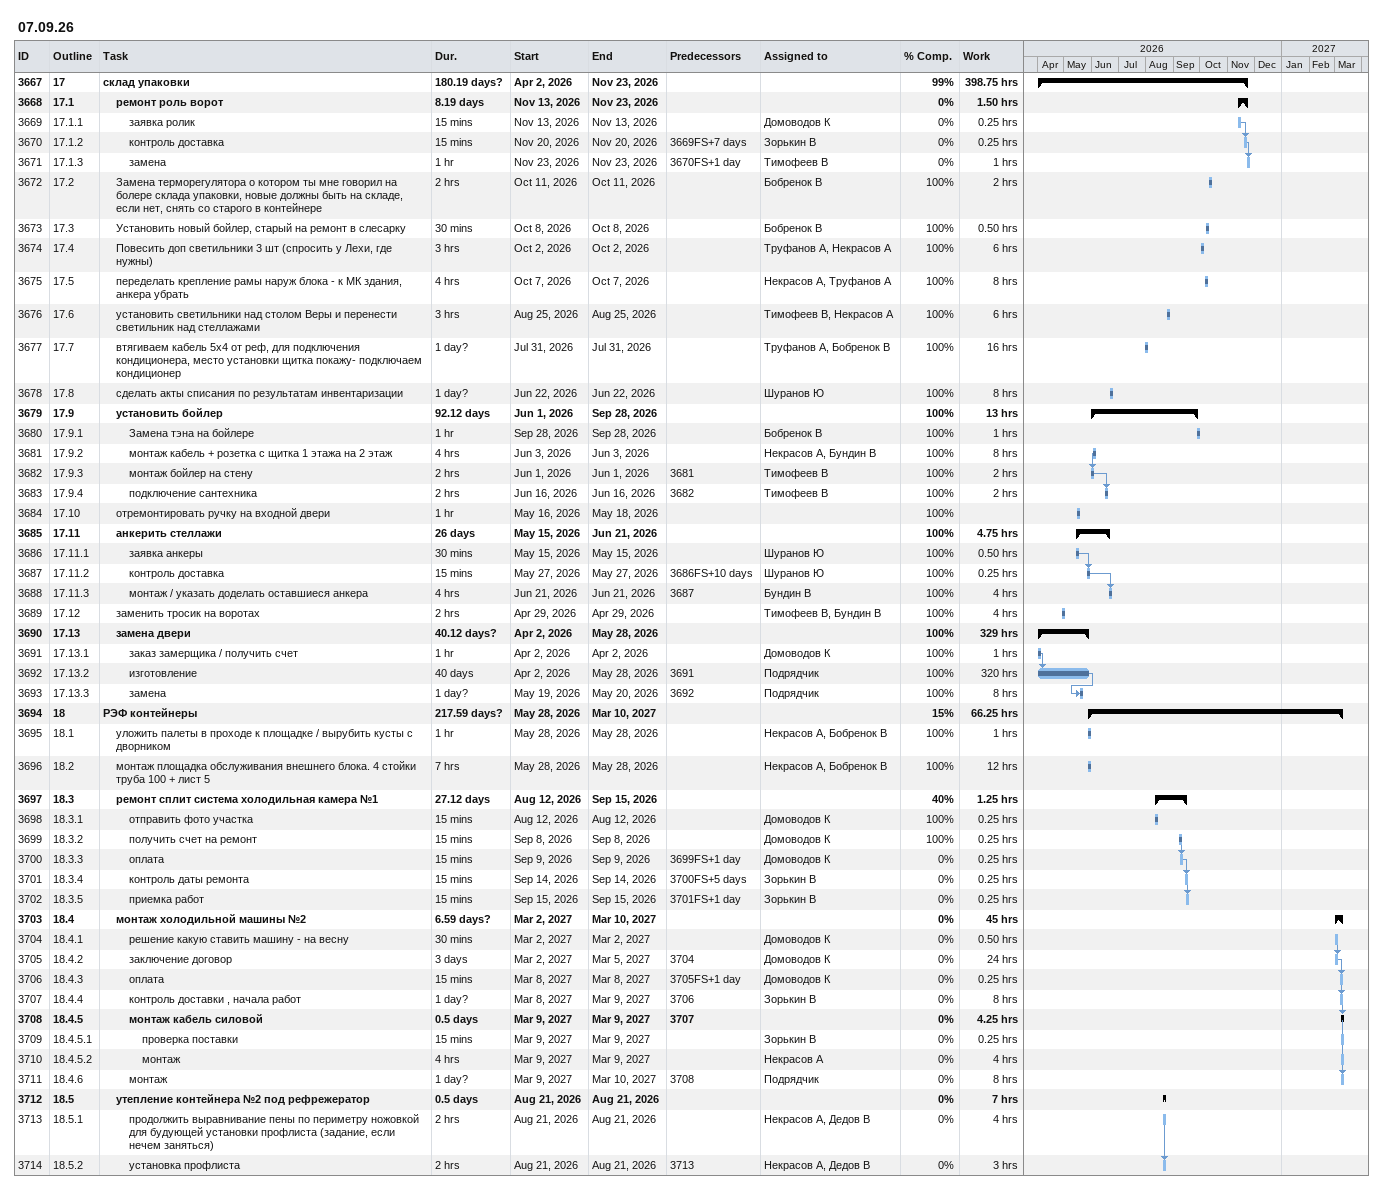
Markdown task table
07.09.26

| ID | WBS | Task | Duration | Start | Finish | Predecessors | Resources | % complete | Work (h) |
|---|---|---|---|---|---|---|---|---|---|
| 3667 | 17 | **склад упаковки** | 180.19d? | 2026-04-02 | 2026-11-23 |  |  | 99 | 398.75 |
| 3668 | 17.1 | **ремонт роль ворот** | 8.19d | 2026-11-13 | 2026-11-23 |  |  | 0 | 1.50 |
| 3669 | 17.1.1 | заявка ролик | 15min | 2026-11-13 | 2026-11-13 |  | Домоводов К | 0 | 0.25 |
| 3670 | 17.1.2 | контроль доставка | 15min | 2026-11-20 | 2026-11-20 | 3669FS+7d | Зорькин В | 0 | 0.25 |
| 3671 | 17.1.3 | замена | 1h | 2026-11-23 | 2026-11-23 | 3670FS+1d | Тимофеев В | 0 | 1 |
| 3672 | 17.2 | Замена терморегулятора о котором ты мне говорил на болере склада упаковки, новые должны быть на складе, если нет, снять со старого в контейнере | 2h | 2026-10-11 | 2026-10-11 |  | Бобренок В | 100 | 2 |
| 3673 | 17.3 | Установить новый бойлер, старый на ремонт в слесарку | 30min | 2026-10-08 | 2026-10-08 |  | Бобренок В | 100 | 0.50 |
| 3674 | 17.4 | Повесить доп светильники 3 шт (спросить у Лехи, где нужны) | 3h | 2026-10-02 | 2026-10-02 |  | Труфанов А, Некрасов А | 100 | 6 |
| 3675 | 17.5 | переделать крепление рамы наруж блока - к МК здания, анкера убрать | 4h | 2026-10-07 | 2026-10-07 |  | Некрасов А, Труфанов А | 100 | 8 |
| 3676 | 17.6 | установить светильники над столом Веры и перенести светильник над стеллажами | 3h | 2026-08-25 | 2026-08-25 |  | Тимофеев В, Некрасов А | 100 | 6 |
| 3677 | 17.7 | втягиваем кабель 5х4 от реф, для подключения кондиционера, место установки щитка покажу- подключаем кондиционер | 1d? | 2026-07-31 | 2026-07-31 |  | Труфанов А, Бобренок В | 100 | 16 |
| 3678 | 17.8 | сделать акты списания по результатам инвентаризации | 1d? | 2026-06-22 | 2026-06-22 |  | Шуранов Ю | 100 | 8 |
| 3679 | 17.9 | **установить бойлер** | 92.12d | 2026-06-01 | 2026-09-28 |  |  | 100 | 13 |
| 3680 | 17.9.1 | Замена тэна на бойлере | 1h | 2026-09-28 | 2026-09-28 |  | Бобренок В | 100 | 1 |
| 3681 | 17.9.2 | монтаж кабель + розетка с щитка 1 этажа на 2 этаж | 4h | 2026-06-03 | 2026-06-03 |  | Некрасов А, Бундин В | 100 | 8 |
| 3682 | 17.9.3 | монтаж бойлер на стену | 2h | 2026-06-01 | 2026-06-01 | 3681 | Тимофеев В | 100 | 2 |
| 3683 | 17.9.4 | подключение сантехника | 2h | 2026-06-16 | 2026-06-16 | 3682 | Тимофеев В | 100 | 2 |
| 3684 | 17.10 | отремонтировать ручку на входной двери | 1h | 2026-05-16 | 2026-05-18 |  |  | 100 |  |
| 3685 | 17.11 | **анкерить стеллажи** | 26d | 2026-05-15 | 2026-06-21 |  |  | 100 | 4.75 |
| 3686 | 17.11.1 | заявка анкеры | 30min | 2026-05-15 | 2026-05-15 |  | Шуранов Ю | 100 | 0.50 |
| 3687 | 17.11.2 | контроль доставка | 15min | 2026-05-27 | 2026-05-27 | 3686FS+10d | Шуранов Ю | 100 | 0.25 |
| 3688 | 17.11.3 | монтаж / указать доделать оставшиеся анкера | 4h | 2026-06-21 | 2026-06-21 | 3687 | Бундин В | 100 | 4 |
| 3689 | 17.12 | заменить тросик на воротах | 2h | 2026-04-29 | 2026-04-29 |  | Тимофеев В, Бундин В | 100 | 4 |
| 3690 | 17.13 | **замена двери** | 40.12d? | 2026-04-02 | 2026-05-28 |  |  | 100 | 329 |
| 3691 | 17.13.1 | заказ замерщика / получить счет | 1h | 2026-04-02 | 2026-04-02 |  | Домоводов К | 100 | 1 |
| 3692 | 17.13.2 | изготовление | 40d | 2026-04-02 | 2026-05-28 | 3691 | Подрядчик | 100 | 320 |
| 3693 | 17.13.3 | замена | 1d? | 2026-05-19 | 2026-05-20 | 3692 | Подрядчик | 100 | 8 |
| 3694 | 18 | **РЭФ контейнеры** | 217.59d? | 2026-05-28 | 2027-03-10 |  |  | 15 | 66.25 |
| 3695 | 18.1 | уложить палеты в проходе к площадке / вырубить кусты с дворником | 1h | 2026-05-28 | 2026-05-28 |  | Некрасов А, Бобренок В | 100 | 1 |
| 3696 | 18.2 | монтаж площадка обслуживания внешнего блока. 4 стойки труба 100 + лист 5 | 7h | 2026-05-28 | 2026-05-28 |  | Некрасов А, Бобренок В | 100 | 12 |
| 3697 | 18.3 | **ремонт сплит система холодильная камера №1** | 27.12d | 2026-08-12 | 2026-09-15 |  |  | 40 | 1.25 |
| 3698 | 18.3.1 | отправить фото участка | 15min | 2026-08-12 | 2026-08-12 |  | Домоводов К | 100 | 0.25 |
| 3699 | 18.3.2 | получить счет на ремонт | 15min | 2026-09-08 | 2026-09-08 |  | Домоводов К | 100 | 0.25 |
| 3700 | 18.3.3 | оплата | 15min | 2026-09-09 | 2026-09-09 | 3699FS+1d | Домоводов К | 0 | 0.25 |
| 3701 | 18.3.4 | контроль даты ремонта | 15min | 2026-09-14 | 2026-09-14 | 3700FS+5d | Зорькин В | 0 | 0.25 |
| 3702 | 18.3.5 | приемка работ | 15min | 2026-09-15 | 2026-09-15 | 3701FS+1d | Зорькин В | 0 | 0.25 |
| 3703 | 18.4 | **монтаж холодильной машины №2** | 6.59d? | 2027-03-02 | 2027-03-10 |  |  | 0 | 45 |
| 3704 | 18.4.1 | решение какую ставить машину - на весну | 30min | 2027-03-02 | 2027-03-02 |  | Домоводов К | 0 | 0.50 |
| 3705 | 18.4.2 | заключение договор | 3d | 2027-03-02 | 2027-03-05 | 3704 | Домоводов К | 0 | 24 |
| 3706 | 18.4.3 | оплата | 15min | 2027-03-08 | 2027-03-08 | 3705FS+1d | Домоводов К | 0 | 0.25 |
| 3707 | 18.4.4 | контроль доставки , начала работ | 1d? | 2027-03-08 | 2027-03-09 | 3706 | Зорькин В | 0 | 8 |
| 3708 | 18.4.5 | **монтаж кабель силовой** | 0.5d | 2027-03-09 | 2027-03-09 | 3707 |  | 0 | 4.25 |
| 3709 | 18.4.5.1 | проверка поставки | 15min | 2027-03-09 | 2027-03-09 |  | Зорькин В | 0 | 0.25 |
| 3710 | 18.4.5.2 | монтаж | 4h | 2027-03-09 | 2027-03-09 |  | Некрасов А | 0 | 4 |
| 3711 | 18.4.6 | монтаж | 1d? | 2027-03-09 | 2027-03-10 | 3708 | Подрядчик | 0 | 8 |
| 3712 | 18.5 | **утепление контейнера №2 под рефрежератор** | 0.5d | 2026-08-21 | 2026-08-21 |  |  | 0 | 7 |
| 3713 | 18.5.1 | продолжить выравнивание пены по периметру ножовкой для будующей установки профлиста (задание, если нечем заняться) | 2h | 2026-08-21 | 2026-08-21 |  | Некрасов А, Дедов В | 0 | 4 |
| 3714 | 18.5.2 | установка профлиста | 2h | 2026-08-21 | 2026-08-21 | 3713 | Некрасов А, Дедов В | 0 | 3 |
